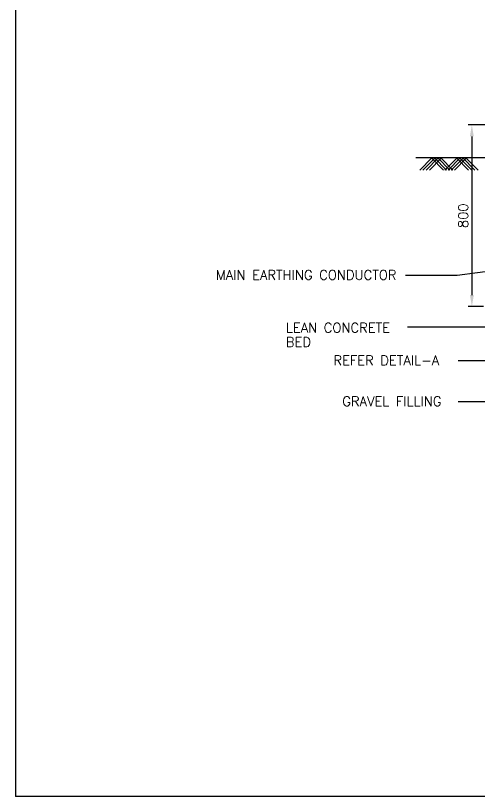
# Model space of a CAD drawing. Header units: inches. Extents: x 1917 to 3477, y 820 to 1550.
# Drawn here: x 1916.8 to 2037.5, y 820.4 to 1023.8 of the extents above; entities that cross this region are included whole.
import ezdxf
from ezdxf.enums import TextEntityAlignment as Align

# ---------------------------------------------------------------- set-up
doc = ezdxf.new("R2010")
doc.units = ezdxf.units.IN
doc.header["$MEASUREMENT"] = 0
doc.layers.get('DEFPOINTS').update_dxf_attribs({"color": 8})
for name, color, linetype in [('DIM', 1, 'Continuous'), ('DWG', 7, 'Continuous'), ('TITLE', 7, 'Continuous'), ('TXT30', 2, 'Continuous')]:
    doc.layers.add(name, color=color, linetype=linetype)
doc.styles.add('ROMANS', font='romans.shx')
doc.styles.add('romans1', font='romans.shx')
doc.dimstyles.new('SECTIONS', dxfattribs={"dimtxt": 2.5, "dimasz": 3, "dimexe": 1, "dimexo": 1, "dimgap": 1, "dimtad": 1, "dimdec": 0, "dimlfac": 20, "dimzin": 0, "dimdsep": 46, "dimtxsty": 'romans1', "dimcen": 0.625, "dimclrd": 1, "dimclre": 1, "dimclrt": 256, "dimadec": 0, "dimazin": 0, "dimtfac": 1, "dimtdec": 0, "dimtofl": 0, "dimtmove": 0, "dimatfit": 3, "dimfxl": 1, "dimtolj": 1, "dimtzin": 0, "dimarcsym": 0})

# ---------------------------------------------------------------- blocks, each defined once
blk = doc.blocks.new('*D63')
at = {"layer": 'DEFPOINTS', "color": 0, "transparency": 16777216}
for p in [(2046.11, 995.3), (2035.59, 947.94), (2039.63, 947.94)]:
    blk.add_point(p, dxfattribs=at)
at = {"layer": 'DIM', "color": 1, "lineweight": -2, "transparency": 16777216}
for p, q in [((2045.11, 995.3), (2034.59, 995.3)), ((2035.59, 992.3), (2035.59, 950.94)), ((2038.63, 947.94), (2034.59, 947.94))]:
    blk.add_line(p, q, dxfattribs=at)
at = {"layer": 'DIM', "color": 1, "transparency": 16777216}
for points in [[(2035.09, 992.3), (2036.09, 992.3), (2035.59, 995.3)], [(2035.09, 950.94), (2036.09, 950.94), (2035.59, 947.94)]]:
    blk.add_solid(points, dxfattribs=at)
at = {"layer": 'DIM', "color": 7, "transparency": 16777216, "insert": (2033.34, 971.62), "char_height": 2.5, "attachment_point": 5, "rotation": 90, "style": 'romans1'}
blk.add_mtext('\\A1;800', dxfattribs=at)

msp = doc.modelspace()

# ---------------------------------------------------------------- linework, layer by layer
at = {"layer": 'DWG'}
for p, q in [((2047.26686, 986.71102), (2021.00446, 986.71102)), ((2025.19072, 986.71102), (2022.02948, 983.49922)), ((2026.01713, 986.71102), (2022.85589, 983.49922)), ((2026.84354, 986.71102), (2023.6823, 983.49922)), ((2027.66995, 986.71102), (2024.5087, 983.49922)), ((2025.02975, 986.71102), (2028.191, 983.49922)), ((2025.85616, 986.71102), (2029.0174, 983.49922)), ((2026.68257, 986.71102), (2029.84381, 983.49922)), ((2027.50897, 986.71102), (2030.67022, 983.49922)), ((2031.72397, 986.71102), (2028.56272, 983.49922)), ((2032.55038, 986.71102), (2029.38913, 983.49922)), ((2033.37679, 986.71102), (2030.21554, 983.49922)), ((2034.2032, 986.71102), (2031.04195, 983.49922)), ((2031.56299, 986.71102), (2034.72424, 983.49922)), ((2032.3894, 986.71102), (2035.55065, 983.49922)), ((2033.21581, 986.71102), (2036.37706, 983.49922)), ((2034.04222, 986.71102), (2037.20347, 983.49922))]:
    msp.add_line(p, q, dxfattribs=at)
at = {"layer": 'TITLE'}
for p in [(1916.75183, 1549.61161), (2658.58336, 820.36019)]:
    msp.add_line(p, (1916.75183, 820.36019), dxfattribs=at)

# ---------------------------------------------------------------- texts
at = {"layer": 'TXT30', "style": 'ROMANS'}
msp.add_text('MAIN EARTHING CONDUCTOR', height=2.5, dxfattribs=at).set_placement((2015.96548, 956.20004), align=Align.MIDDLE_RIGHT)
for s, p in [('LEAN CONCRETE', (1987.15107, 941.19756)), ('BED', (1987.15107, 937.46436)), ('REFER DETAIL-A', (1999.53028, 932.70177)), ('GRAVEL FILLING', (2001.84718, 922.03321))]:
    msp.add_text(s, height=2.5, dxfattribs=at).set_placement(p)

# ---------------------------------------------------------------- dimensions: what is measured, and where the dimension line sits
at = {"layer": 'DIM'}
dim = msp.add_linear_dim(base=(2035.59086, 947.94271), p1=(2046.10646, 995.30395), p2=(2039.63155, 947.94271), angle=90, text='800', dimstyle='SECTIONS', override={"dimlfac": 7.5, "dimclrt": 7}, dxfattribs=at)
dim.commit()
dim.dimension.update_dxf_attribs({"geometry": '*D63', "text_midpoint": (2033.34086, 971.62333)})

# ---------------------------------------------------------------- leaders
for points in [[(2058.6543, 959.66994), (2031.75814, 956.0363), (2018.30451, 956.0363)], [(2076.34148, 946.72513), (2044.15333, 933.83479), (2031.99551, 933.83479)], [(2056.35431, 942.59778), (2018.8096, 942.59778)], [(2052.60253, 932.01004), (2046.34359, 923.14397), (2032.01884, 923.14397)]]:
    msp.add_leader(points, dimstyle='SECTIONS', override={"dimlfac": 7.5, "dimtxsty": 'romans1'}, dxfattribs=at)

doc.saveas('drawing.dxf')
